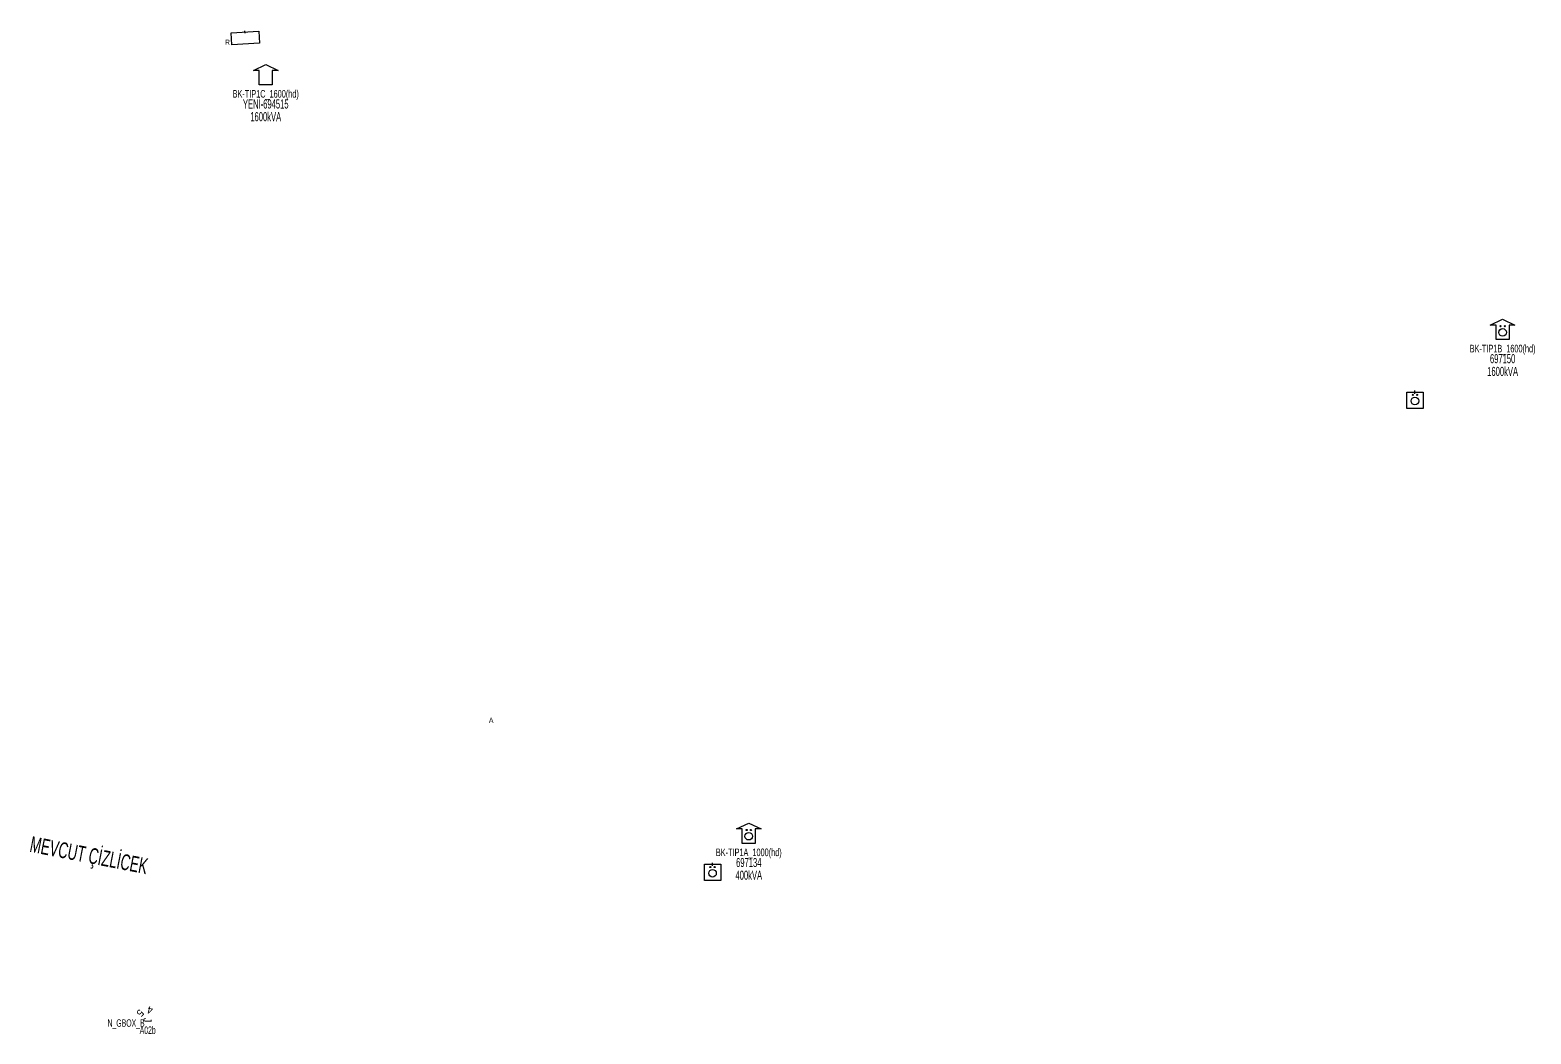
# Model space of a CAD drawing. Header units: millimetres. Extents: x 568462 to 571186, y 4080123 to 4081617.
# Drawn here: x 569551.6 to 569965.4, y 4080277.2 to 4080553.9 of the extents above; entities that cross this region are included whole.
import ezdxf
from ezdxf.enums import TextEntityAlignment as Align

# ---------------------------------------------------------------- set-up
doc = ezdxf.new("R2010")
doc.units = ezdxf.units.MM
for name, color, linetype, lineweight in [('DIREK_BOX_YENI', 5, 'Continuous', 25), ('KULLANICI', 4, 'Continuous', 25), ('NODE_AG_MEVCUT', 5, 'Continuous', 25), ('NODE_OG_MEVCUT', 5, 'Continuous', 25), ('TRAFO_MEVCUT', 5, 'Continuous', 30)]:
    doc.layers.add(name, color=color, linetype=linetype, lineweight=lineweight)
doc.styles.add('Direk', font='B_CAD')
doc.styles.get("Standard").update_dxf_attribs({"font": 'Arial'})

# ---------------------------------------------------------------- blocks, each defined once
blk = doc.blocks.new('MEV_OZELBINA_KARE')
at = {"layer": 'TRAFO_MEVCUT', "linetype": 'Continuous'}
for p, q in [((-2.25, 2.25), (2.25, 2.25)), ((-2.25, -2.25), (-2.25, 2.25)), ((0, 1.8), (0, 2.7)), ((2.25, 2.25), (2.25, -2.25)), ((2.25, -2.25), (-2.25, -2.25))]:
    blk.add_line(p, q, dxfattribs=at)
for centre, radius in [((0, -0.215091), 1.049264), ((-0.592312, 1.488957), 0.15614), ((0.592312, 1.488957), 0.15614)]:
    blk.add_circle(centre, radius, dxfattribs=at)
blk = doc.blocks.new('MEV_BETKOSK_OZEL')
at = {"layer": 'TRAFO_MEVCUT', "linetype": 'Continuous'}
for p, q in [((-3.4, 2), (0, 3.6)), ((-1.8, 2), (-3.4, 2)), ((-1.8, -2), (-1.8, 2)), ((0, 3.6), (3.4, 2)), ((3.4, 2), (1.8, 2)), ((1.8, 2), (1.8, -2)), ((1.8, -2), (-1.8, -2))]:
    blk.add_line(p, q, dxfattribs=at)
for centre, radius in [((0, 0), 1.049264), ((-0.592312, 1.704048), 0.15614), ((0.592312, 1.704048), 0.15614)]:
    blk.add_circle(centre, radius, dxfattribs=at)
blk = doc.blocks.new('MEV_BINA_KARE')
at = {"layer": 'TRAFO_MEVCUT', "linetype": 'Continuous'}
for p, q in [((0, 1.8), (0, 2.7)), ((-2.25, -2.25), (-2.25, 2.25)), ((-2.25, 2.25), (2.25, 2.25)), ((2.25, 2.25), (2.25, -2.25)), ((2.25, -2.25), (-2.25, -2.25))]:
    blk.add_line(p, q, dxfattribs=at)
blk = doc.blocks.new('MEV_BETKOSK')
at = {"layer": 'TRAFO_MEVCUT', "linetype": 'Continuous'}
for p, q in [((-3.4, 2), (0, 3.6)), ((-1.8, 2), (-3.4, 2)), ((-1.8, -2), (-1.8, 2)), ((0, 3.6), (3.4, 2)), ((3.4, 2), (1.8, 2)), ((1.8, 2), (1.8, -2)), ((1.8, -2), (-1.8, -2))]:
    blk.add_line(p, q, dxfattribs=at)

msp = doc.modelspace()

# ---------------------------------------------------------------- block references
at = {"layer": 'TRAFO_MEVCUT', "xscale": 1.706784, "yscale": 0.736792, "rotation": 3.133459999999999}
msp.add_blockref('MEV_BINA_KARE', (569610.93, 4080551.692), dxfattribs=at)
msp.add_blockref('MEV_BINA_KARE', (569610.93, 4080551.692), dxfattribs=at)
at = {"layer": 'TRAFO_MEVCUT'}
for name, p in [('MEV_BETKOSK', (569616.566212, 4080540.756615)), ('MEV_BETKOSK', (569616.566212, 4080540.756615)), ('MEV_BETKOSK_OZEL', (569957.567303, 4080470.551275)), ('MEV_BETKOSK_OZEL', (569957.567303, 4080470.551275)), ('MEV_OZELBINA_KARE', (569933.393, 4080451.857)), ('MEV_OZELBINA_KARE', (569933.393, 4080451.857)), ('MEV_BETKOSK_OZEL', (569749.736, 4080331.691)), ('MEV_BETKOSK_OZEL', (569749.736, 4080331.691)), ('MEV_OZELBINA_KARE', (569739.736, 4080321.691)), ('MEV_OZELBINA_KARE', (569739.736, 4080321.691))]:
    msp.add_blockref(name, p, dxfattribs=at)

# ---------------------------------------------------------------- texts
at = {"layer": 'DIREK_BOX_YENI', "color": 32, "style": 'Direk'}
for s, rotation, p in [('5', 226.404471, (569581.966609, 4080282.946068)), ('4', 166.404471, (569584.652627, 4080283.736834))]:
    msp.add_text(s, height=2, rotation=rotation, dxfattribs=at).set_placement(p, align=Align.MIDDLE_CENTER)
at = {"layer": 'DIREK_BOX_YENI', "width": 0.53}
for s, p in [('N_GBOX_B', (569578.058871, 4080280.195136)), ('A02b', (569584.026831, 4080278.231972))]:
    msp.add_text(s, height=2.05, dxfattribs=at).set_placement(p, align=Align.MIDDLE_CENTER)
at = {"layer": 'DIREK_BOX_YENI', "style": 'Direk', "width": 0.8}
msp.add_text('J', height=2.25, rotation=270.393722, dxfattribs=at).set_placement((569583.994441, 4080281.015291), align=Align.MIDDLE_CENTER)
at = {"layer": 'KULLANICI', "width": 0.6}
msp.add_text('MEVCUT ÇİZLİCEK', height=4.3591, rotation=349.0889, dxfattribs=at).set_placement((569568.254544, 4080328.597646), align=Align.TOP_CENTER)
msp.add_text('MEVCUT ÇİZLİCEK', height=4.3591, rotation=349.0889, dxfattribs=at).set_placement((569568.254544, 4080328.597646), align=Align.TOP_CENTER)
at = {"layer": 'NODE_AG_MEVCUT', "style": 'Direk'}
msp.add_text('R', height=1.4, dxfattribs=at).set_placement((569606.022128, 4080550.544387), align=Align.MIDDLE_CENTER)
at = {"layer": 'NODE_OG_MEVCUT', "style": 'Direk'}
msp.add_text('A', height=1.4, dxfattribs=at).set_placement((569678.7119, 4080363.613701), align=Align.MIDDLE_CENTER)
at = {"layer": 'TRAFO_MEVCUT', "width": 0.6}
for s, height, p in [('BK-TIP1C_1600(hd)', 2.1, (569616.566212, 4080535.256615)), ('BK-TIP1C_1600(hd)', 2.1, (569616.566212, 4080535.256615)), ('YENİ-694515', 2.5, (569616.566212, 4080532.256615)), ('YENİ-694515', 2.5, (569616.566212, 4080532.256615)), ('1600kVA', 2.5, (569616.566212, 4080528.756615)), ('1600kVA', 2.5, (569616.566212, 4080528.756615)), ('BK-TIP1B_1600(hd)', 2.1, (569957.567303, 4080465.051275)), ('BK-TIP1B_1600(hd)', 2.1, (569957.567303, 4080465.051275)), ('1600kVA', 2.5, (569957.567303, 4080458.551275)), ('1600kVA', 2.5, (569957.567303, 4080458.551275)), ('697150', 2.5, (569957.567303, 4080462.051275)), ('697150', 2.5, (569957.567303, 4080462.051275)), ('BK-TIP1A_1000(hd)', 2.1, (569749.736, 4080326.191)), ('BK-TIP1A_1000(hd)', 2.1, (569749.736, 4080326.191)), ('697134', 2.5, (569749.736, 4080323.191)), ('697134', 2.5, (569749.736, 4080323.191)), ('400kVA', 2.5, (569749.736, 4080319.691)), ('400kVA', 2.5, (569749.736, 4080319.691))]:
    msp.add_text(s, height=height, dxfattribs=at).set_placement(p, align=Align.CENTER)

doc.saveas('drawing.dxf')
